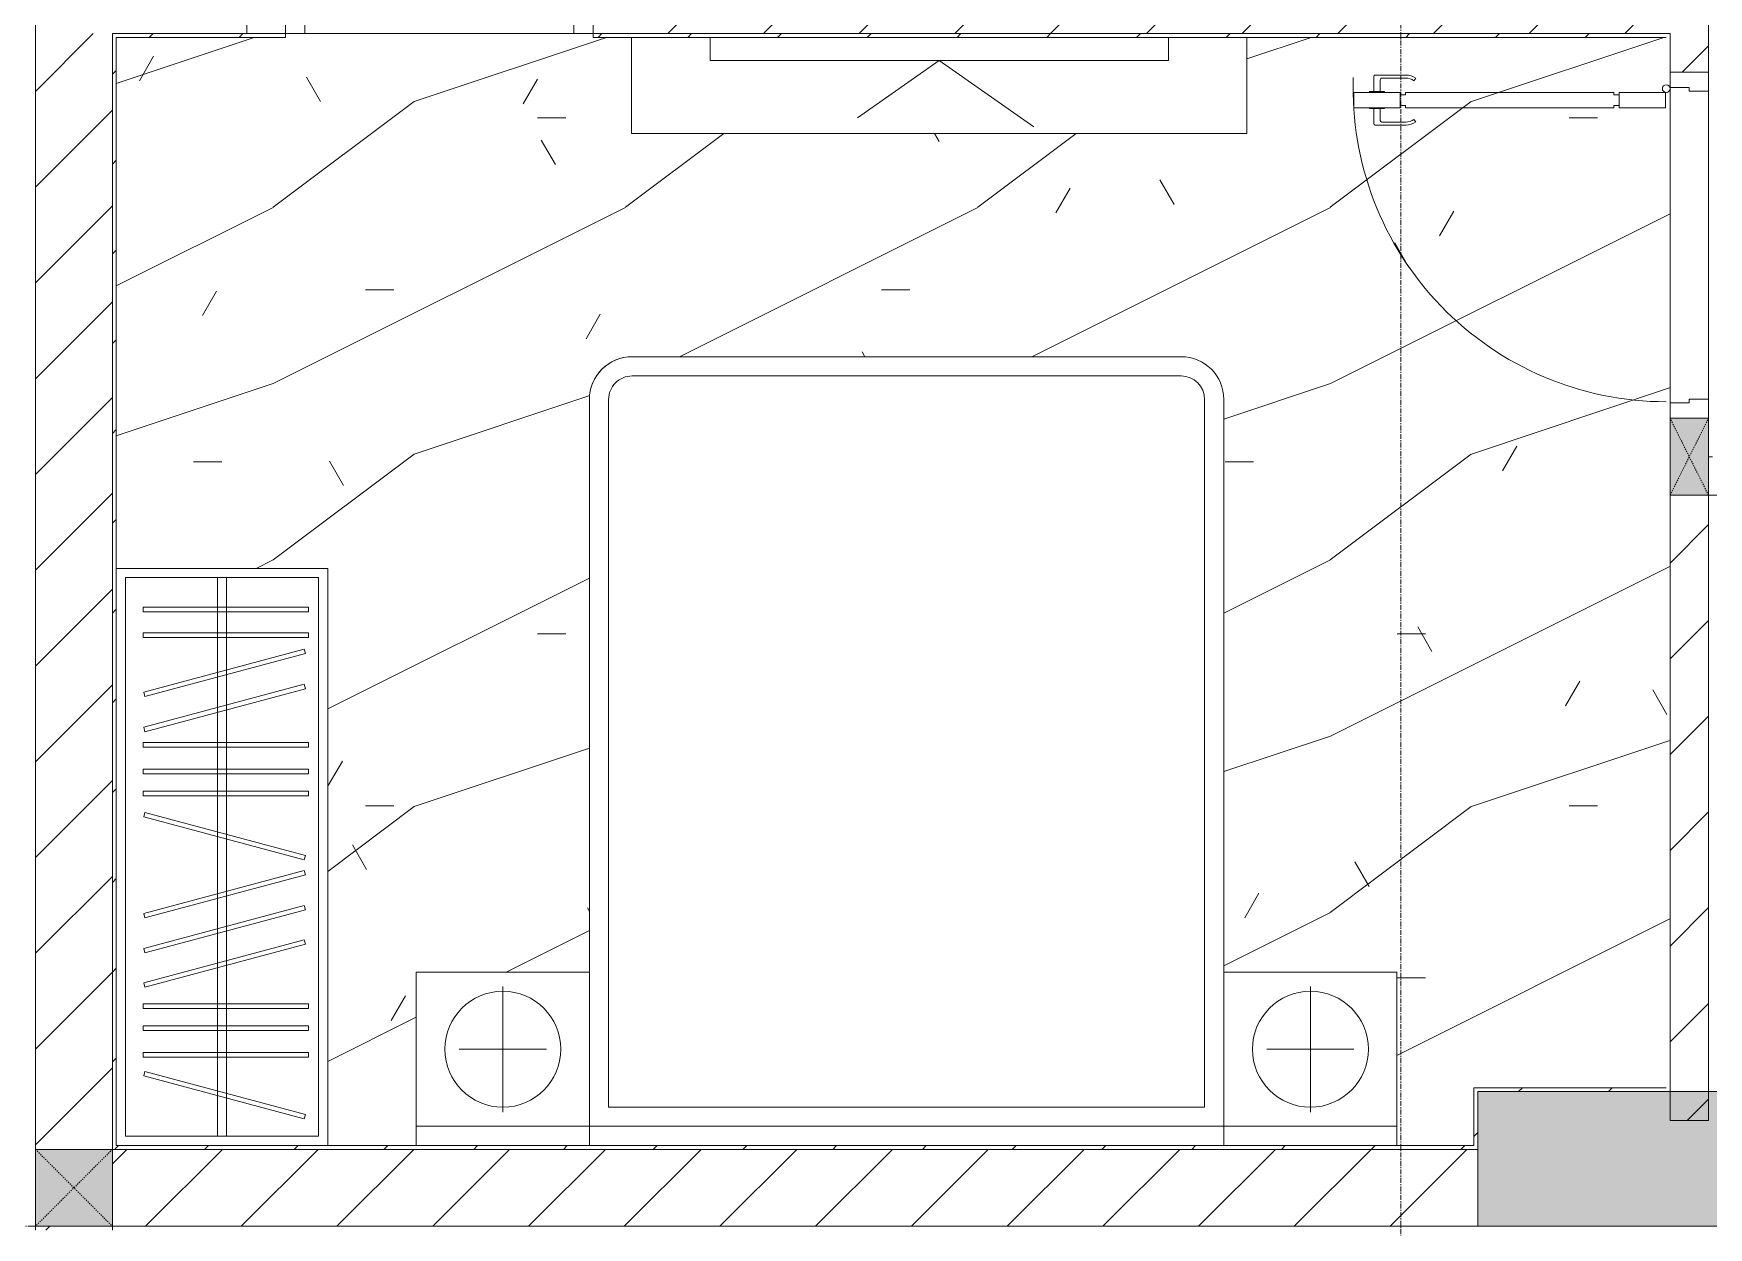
# Model space of a CAD drawing. Header units: millimetres. Extents: x 5357 to 259384, y -16348 to 109893.
# Drawn here: x 118497 to 122853, y 17234 to 20337 of the extents above; entities that cross this region are included whole.
import ezdxf

# ---------------------------------------------------------------- set-up
doc = ezdxf.new("R2010")
doc.units = ezdxf.units.MM
doc.linetypes.add('Dash', pattern=[6, 3, -3])
doc.linetypes.add('Grid Line', pattern=[22.225, 12.7, -3.175, 3.175, -3.175])
for name, color, linetype, lineweight in [('0-1', 7, 'Continuous', 5), ('A-CLNG-PATT', 13, 'Continuous', 9), ('A-DETL-GENF-1', 53, 'Continuous', 9), ('A-DOOR-1', 254, 'Continuous', 9), ('A-DOOR-2', 53, 'Continuous', 9), ('A-FLOR-1', 53, 'Continuous', 9), ('A-FLOR-PATT-1', 10, 'Continuous', 9), ('A-WALL', 113, 'Continuous', 9), ('A-WALL-1', 9, 'Continuous', 18), ('A-WALL-2', 53, 'Continuous', 9), ('A-WALL-3', 113, 'Continuous', 18), ('A-WALL-PATT', 111, 'Continuous', 9), ('A-WALL-PATT-1', 10, 'Continuous', 9), ('A-WALL-PATT-2', 53, 'Continuous', 9), ('I-FURN-1', 254, 'Continuous', 9), ('I-WALL-1', 9, 'Continuous', 18), ('S-COLS', 52, 'Continuous', 9), ('S-COLS-1', 253, 'Continuous', 5), ('S-COLS-2', 9, 'Continuous', 18), ('S-COLS-3', 53, 'Continuous', 9), ('S-COLS-4', 254, 'Continuous', 9), ('S-COLS-5', 52, 'Continuous', 18), ('S-COLS-6', 52, 'Dash', 9), ('S-COLS-HDLN', 52, 'Dash', 9), ('S-COLS-HDLN-1', 53, 'Dash', 9), ('S-GRID-1', 1, 'Grid Line', 9)]:
    doc.layers.add(name, color=color, linetype=linetype, lineweight=lineweight)
pattern_1 = [(45, (0, 0), (-124.4508, 124.4508), [])]
pattern_2 = [(45, (0, 0), (-116.67262, 116.67262), [])]

# ---------------------------------------------------------------- blocks, each defined once
blk = doc.blocks.new('NCV_TKTC_KET CAU_rvt-1-TKCS_MB CẢNH QUAN CÂY XANH')
at = {"layer": 'S-COLS-1'}
blk.add_hatch(color=256, dxfattribs=at).paths.add_polyline_path([(122769.2, 17236.9), (122952.6, 17236.9), (122952.6, 17586.9), (122252.6, 17586.9), (122252.6, 17236.9)])
at = {"layer": 'S-COLS-2'}
for p, q in [((122952.6, 17586.9), (122252.6, 17586.9)), ((122252.6, 17586.9), (122252.6, 17236.9)), ((122252.6, 17236.9), (122952.6, 17236.9))]:
    blk.add_line(p, q, dxfattribs=at)
blk = doc.blocks.new('DOOR_CW_01 CANH MO-PANEL KINH - DIW_01-900x2200-CỬA GỖ VÂN LAMINATE-553375-TKCS_MB CẢNH QUAN CÂY XANH')
at = {"layer": 'A-DETL-GENF-1'}
for p, q in [((-397, -182), (-397, -62)), ((-397, -62), (-357, -62)), ((-357, -62), (-357, -182)), ((-357, -182), (-397, -182)), ((-397, -196), (-391, -196)), ((-397, -738), (-397, -196)), ((-391, -196), (-391, -182)), ((-391, -182), (-363, -182)), ((-363, -182), (-363, -196)), ((-357, -196), (-363, -196)), ((-357, -196), (-357, -738)), ((-442, -737), (-442, -816.5)), ((-434, -799.5), (-434, -737)), ((-433.9, -711.2), (-427.3, -715.8)), ((-397, -738), (-391, -738)), ((-391, -752), (-391, -738)), ((-357, -738), (-363, -738)), ((-363, -738), (-363, -752)), ((-320.1, -711.2), (-326.7, -715.8)), ((-320, -799.5), (-320, -737)), ((-312, -737), (-312, -816.5)), ((-357, -752), (-397, -752)), ((-397, -752), (-397, -872)), ((-363, -752), (-391, -752)), ((-357, -872), (-357, -752)), ((-399, -820.5), (-438, -820.5)), ((-399, -803.5), (-430, -803.5)), ((-399, -792.2), (-399, -831.8)), ((-397, -792.2), (-399, -792.2)), ((-397, -792.2), (-397, -831.8)), ((-357, -792.2), (-357, -831.8)), ((-357, -792.2), (-355, -792.2)), ((-355, -792.2), (-355, -831.8)), ((-355, -803.5), (-324, -803.5)), ((-355, -820.5), (-316, -820.5)), ((-399, -831.8), (-397, -831.8)), ((-355, -831.8), (-357, -831.8)), ((-397, -872), (-357, -872))]:
    blk.add_line(p, q, dxfattribs=at)
blk.add_circle((-407, -60), 10, dxfattribs=at)
for centre, radius, start, end in [((-407, -60), 814, 268, 0), ((-397, -737), 45, 145, 180), ((-397, -737), 37, 145, 180), ((-357, -737), 37, 0, 35), ((-357, -737), 45, 360, 35), ((-438, -816.5), 4, 180, 270), ((-430, -799.5), 4, 180, 270), ((-324, -799.5), 4, 270, 0), ((-316, -816.5), 4, 270, 0)]:
    blk.add_arc(centre, radius, start, end, dxfattribs=at)
at = {"layer": 'A-DOOR-2'}
for p, q in [((-450, -50), (-450, 50)), ((-450, 50), (-400, 50)), ((-400, 50), (-400, 0)), ((400, 0), (400, 50)), ((400, 50), (450, 50)), ((450, 50), (450, -50)), ((-410, 0), (-410, -50)), ((-400, 0), (-410, 0)), ((410, 0), (400, 0)), ((410, -50), (410, 0)), ((-410, -50), (-450, -50)), ((-407, -50), (-382, -50)), ((450, -50), (410, -50))]:
    blk.add_line(p, q, dxfattribs=at)
blk = doc.blocks.new('DOOR_CW_01 CANH MO-PANEL KINH - DIG_02-800x2200-CỬA NHÔM KÍNH-400864-TKCS_MB CẢNH QUAN CÂY XANH')
at = {"layer": 'A-DETL-GENF-1'}
for p, q in [((-347, 772), (-307, 772)), ((-347, 652), (-347, 772)), ((-307, 772), (-307, 652)), ((-392, 637), (-392, 716.5)), ((-349, 720.5), (-388, 720.5)), ((-384, 699.5), (-384, 637)), ((-349, 703.5), (-380, 703.5)), ((-349, 731.8), (-347, 731.8)), ((-349, 692.2), (-349, 731.8)), ((-347, 692.2), (-347, 731.8)), ((-307, 692.2), (-307, 731.8)), ((-305, 731.8), (-307, 731.8)), ((-305, 692.2), (-305, 731.8)), ((-305, 720.5), (-266, 720.5)), ((-305, 703.5), (-274, 703.5)), ((-270, 699.5), (-270, 637)), ((-262, 637), (-262, 716.5)), ((-347, 692.2), (-349, 692.2)), ((-307, 692.2), (-305, 692.2)), ((-383.9, 611.2), (-377.3, 615.8)), ((-307, 652), (-347, 652)), ((-347, 638), (-341, 638)), ((-347, 638), (-347, 196)), ((-313, 652), (-341, 652)), ((-341, 652), (-341, 638)), ((-313, 638), (-313, 652)), ((-307, 638), (-313, 638)), ((-307, 196), (-307, 638)), ((-270.1, 611.2), (-276.7, 615.8)), ((-347, 196), (-341, 196)), ((-307, 182), (-347, 182)), ((-347, 182), (-347, 62)), ((-341, 196), (-341, 182)), ((-341, 182), (-313, 182)), ((-307, 196), (-313, 196)), ((-313, 182), (-313, 196)), ((-307, 62), (-307, 182)), ((-347, 62), (-307, 62))]:
    blk.add_line(p, q, dxfattribs=at)
blk.add_circle((-357, 60), 10, dxfattribs=at)
for centre, radius, start, end in [((-357, 60), 714, 360, 92), ((-388, 716.5), 4, 90, 180), ((-380, 699.5), 4, 90, 180), ((-274, 699.5), 4, 0, 90), ((-266, 716.5), 4, 0, 90), ((-347, 637), 45, 180, 215), ((-347, 637), 37, 180, 215), ((-307, 637), 37, 325, 0), ((-307, 637), 45, 325, 0)]:
    blk.add_arc(centre, radius, start, end, dxfattribs=at)
at = {"layer": 'A-DOOR-2'}
for p, q in [((-360, 50), (-400, 50)), ((-400, 50), (-400, -50)), ((-360, 0), (-360, 50)), ((-357, 50), (-332, 50)), ((400, 50), (360, 50)), ((360, 50), (360, 0)), ((400, -50), (400, 50)), ((-350, 0), (-360, 0)), ((-350, -50), (-350, 0)), ((360, 0), (350, 0)), ((350, 0), (350, -50)), ((-400, -50), (-350, -50)), ((350, -50), (400, -50))]:
    blk.add_line(p, q, dxfattribs=at)
blk = doc.blocks.new('G1_SOF - BO TRU - 100x200-V75-TKCS_MB CẢNH QUAN CÂY XANH')
at = {"layer": 'S-COLS-3'}
blk.add_hatch(color=256, dxfattribs=at).paths.add_polyline_path([(-50, -100), (50, -100), (50, 100), (-50, 100)])
at = {"layer": 'S-COLS-2'}
for p, q in [((50, 100), (-50, 100)), ((-50, 100), (-50, -100)), ((50, -100), (50, 100))]:
    blk.add_line(p, q, dxfattribs=at)
at = {"layer": 'S-COLS-HDLN-1'}
for p, q in [((50, 100), (-50, -100)), ((-50, 100), (50, -100))]:
    blk.add_line(p, q, dxfattribs=at)
blk = doc.blocks.new('GIUONG NGU-2TAB-1600x2000 - GIUONG NGU-2TAB-1600x2000-842839-TKCS_MB CẢNH QUAN CÂY XANH')
at = {"layer": 'I-FURN-1'}
for p, q in [((8.5, 0), (8.5, -50)), ((458.5, -50), (458.5, 0)), ((458.5, 0), (458.5, -50)), ((2108.2, -50), (2108.2, 0)), ((2108.2, 0), (2108.2, -50)), ((2558.2, -50), (2558.2, 0)), ((458.5, -50), (8.5, -50)), ((8.5, -50), (8.5, -450.3)), ((8.5, -50), (458.5, -50)), ((458.5, -50), (8.5, -50)), ((8.5, -50), (8.5, -450.3)), ((233.5, -86.8), (233.5, -413.5)), ((458.5, -450.3), (458.5, -50)), ((2108.2, -50), (458.5, -50)), ((458.5, -50), (458.5, -1938.9)), ((458.5, -50), (2108.2, -50)), ((458.5, -1938.9), (458.5, -50)), ((458.5, -450.3), (458.5, -50)), ((458.5, -50), (2108.2, -50)), ((2558.2, -50), (2108.2, -50)), ((2108.2, -50), (2108.2, -450.3)), ((2108.2, -1938.9), (2108.2, -50)), ((2108.2, -50), (2558.2, -50)), ((2108.2, -50), (2558.2, -50)), ((2108.2, -450.3), (2108.2, -50)), ((2108.2, -50), (2108.2, -1938.9)), ((2333.2, -86.8), (2333.2, -413.5)), ((2558.2, -450.3), (2558.2, -50)), ((2558.2, -50), (2558.2, -450.3)), ((508.5, -100), (2058.2, -100)), ((508.5, -1938.9), (508.5, -100)), ((2058.2, -100), (2058.2, -1938.9)), ((120.2, -250.2), (346.8, -250.2)), ((2446.5, -250.2), (2219.8, -250.2)), ((8.5, -450.3), (458.5, -450.3)), ((8.5, -450.3), (458.5, -450.3)), ((2108.2, -450.3), (2558.2, -450.3)), ((2558.2, -450.3), (2108.2, -450.3)), ((1997.1, -2000), (569.6, -2000)), ((569.6, -2050), (1997.1, -2050)), ((1997.1, -2050), (569.6, -2050))]:
    blk.add_line(p, q, dxfattribs=at)
for centre in [(233.5, -250.2), (2333.2, -250.2)]:
    blk.add_circle(centre, 150.7, dxfattribs=at)
for centre, radius, start, end in [((569.6, -1938.9), 111.1, 180, 270), ((569.6, -1938.9), 111.1, 180, 270), ((569.6, -1938.9), 61.1, 180, 270), ((1997.1, -1938.9), 111.1, 270, 360), ((1997.1, -1938.9), 61.1, 270, 0), ((1997.1, -1938.9), 111.1, 270, 0)]:
    blk.add_arc(centre, radius, start, end, dxfattribs=at)
blk = doc.blocks.new('TU QUAN AO-SUITE ROOM_3 - TU QUAN AO-SUITE ROOM_3-V76-TKCS_MB CẢNH QUAN CÂY XANH')
at = {"layer": 'I-FURN-1'}
for p, q in [((-550, 1500), (0, 1500)), ((0, 1500), (-550, 1500)), ((0, 1500), (0, 0)), ((0, 0), (0, 1500)), ((-24, 1476), (-526, 1476)), ((-526, 1476), (-526, 600)), ((-526, 1476), (-526, 24)), ((-287, 576), (-287, 1476)), ((-263, 576), (-263, 1476)), ((-24, 24), (-24, 1476)), ((-480.1, 1386.9), (-480.1, 1398.9)), ((-480.1, 1398.9), (-50.1, 1398.9)), ((-480.1, 1386.9), (-480.1, 1398.9)), ((-50.1, 1398.9), (-50.1, 1386.9)), ((-50.1, 1386.9), (-480.1, 1386.9)), ((-480.1, 1320.5), (-480.1, 1332.5)), ((-480.1, 1332.5), (-50.1, 1332.5)), ((-480.1, 1320.5), (-480.1, 1332.5)), ((-50.1, 1320.5), (-480.1, 1320.5)), ((-50.1, 1332.5), (-50.1, 1320.5)), ((-478.3, 1178.1), (-61.3, 1289.9)), ((-58.2, 1278.3), (-475.2, 1166.5)), ((-61.3, 1289.9), (-58.2, 1278.3)), ((-478.3, 1086.9), (-61.3, 1198.6)), ((-475.2, 1166.5), (-478.3, 1178.1)), ((-58.2, 1187.1), (-475.2, 1075.3)), ((-61.3, 1198.6), (-58.2, 1187.1)), ((-480.1, 1035.3), (-480.1, 1047.3)), ((-480.1, 1047.3), (-50.1, 1047.3)), ((-480.1, 1035.3), (-480.1, 1047.3)), ((-475.2, 1075.3), (-478.3, 1086.9)), ((-50.1, 1047.3), (-50.1, 1035.3)), ((-50.1, 1035.3), (-480.1, 1035.3)), ((-480.1, 965.8), (-480.1, 977.8)), ((-480.1, 977.8), (-50.1, 977.8)), ((-480.1, 965.8), (-480.1, 977.8)), ((-50.1, 965.8), (-480.1, 965.8)), ((-50.1, 977.8), (-50.1, 965.8)), ((-480.1, 908.6), (-480.1, 920.6)), ((-480.1, 920.6), (-50.1, 920.6)), ((-480.1, 908.6), (-480.1, 920.6)), ((-50.1, 920.6), (-50.1, 908.6)), ((-50.1, 908.6), (-480.1, 908.6)), ((-475.2, 865.5), (-478.3, 853.9)), ((-478.3, 853.9), (-61.3, 742.1)), ((-58.2, 753.7), (-475.2, 865.5)), ((-61.3, 742.1), (-58.2, 753.7)), ((-478.3, 603.1), (-61.3, 714.9)), ((-58.2, 703.3), (-475.2, 591.5)), ((-61.3, 714.9), (-58.2, 703.3)), ((-478.3, 511.9), (-61.3, 623.6)), ((-58.2, 612.1), (-475.2, 500.3)), ((-61.3, 623.6), (-58.2, 612.1)), ((-526, 24), (-526, 600)), ((-475.2, 591.5), (-478.3, 603.1)), ((-287, 24), (-287, 576)), ((-263, 24), (-263, 576)), ((-478.3, 423.1), (-61.3, 534.9)), ((-58.2, 523.3), (-475.2, 411.5)), ((-61.3, 534.9), (-58.2, 523.3)), ((-475.2, 500.3), (-478.3, 511.9)), ((-475.2, 411.5), (-478.3, 423.1)), ((-480.1, 368.4), (-480.1, 356.4)), ((-50.1, 368.4), (-480.1, 368.4)), ((-480.1, 356.4), (-50.1, 356.4)), ((-50.1, 356.4), (-50.1, 368.4)), ((-480.1, 311.2), (-480.1, 299.2)), ((-50.1, 311.2), (-480.1, 311.2)), ((-50.1, 299.2), (-50.1, 311.2)), ((-480.1, 299.2), (-50.1, 299.2)), ((-480.1, 241.7), (-480.1, 229.7)), ((-50.1, 241.7), (-480.1, 241.7)), ((-480.1, 229.7), (-50.1, 229.7)), ((-50.1, 229.7), (-50.1, 241.7)), ((-475.2, 192.7), (-478.3, 181.1)), ((-478.3, 181.1), (-61.3, 69.4)), ((-58.2, 80.9), (-475.2, 192.7)), ((-61.3, 69.4), (-58.2, 80.9)), ((-526, 24), (-24, 24))]:
    blk.add_line(p, q, dxfattribs=at)
blk = doc.blocks.new('RES_BAN AN - RES_BAN AN-850636-TKCS_MB CẢNH QUAN CÂY XANH')
at = {"layer": 'I-FURN-1'}
for p, q in [((0, 250), (1600, 250)), ((0, 0), (0, 250)), ((1600, 250), (1600, 0))]:
    blk.add_line(p, q, dxfattribs=at)
blk = doc.blocks.new('KE TIVI-2 - KE TIVI-2-850637-TKCS_MB CẢNH QUAN CÂY XANH')
at = {"layer": 'I-FURN-1'}
for p, q in [((0, 60), (-245.7, 232.1)), ((213, 209.1), (0, 60)), ((-595.6, 60), (595.6, 60)), ((-595.6, 0), (-595.6, 60)), ((595.6, 60), (595.6, 0))]:
    blk.add_line(p, q, dxfattribs=at)
blk = doc.blocks.new('NCV_TKTC_TANG 1_rvt-1-TKCS_MB CẢNH QUAN CÂY XANH')
at = {"layer": 'A-FLOR-PATT-1'}
h = blk.add_hatch(dxfattribs=at)
h.set_pattern_fill('FP_5', color=256, style=0, pattern_type=2)
h.set_pattern_definition([(0, (0, 0), (1788.16, 447.04), [73.762, -1267.358, 73.762, -1267.358, -7152.64]), (0, (0, 0), (1788.16, 447.04), [-2682.24, 73.762, -2608.478, 73.762, -1267.358, -3129.28]), (0, (0, 0), (1788.16, 447.04), [-6705.6, 73.762, -820.318, 73.762, -2161.438]), (120, (670.56, 223.5), (-1281.228, 1325.072), [73.762, -1267.358, 73.762, -8419.998]), (120, (670.56, 223.5), (-1281.228, 1325.072), [-1414.882, -1267.358, 73.762, -2608.478, -4470.4]), (120, (670.56, 223.5), (-1281.228, 1325.072), [-5364.48, 73.762, -1267.358, 73.762, -3055.518]), (120, (670.56, 223.5), (-1281.228, 1325.072), [-6779.362, -820.318, 73.762, -2161.438]), (240, (894.1, 1117.6), (-506.932, -1772.112), [73.762, -1267.358, 73.762, -8419.998]), (240, (894.1, 1117.6), (-506.932, -1772.112), [-1414.882, -1267.358, 73.762, -2608.478, -4470.4]), (240, (894.1, 1117.6), (-506.932, -1772.112), [-5364.48, 73.762, -1267.358, 73.762, -3055.518]), (240, (894.1, 1117.6), (-506.932, -1772.112), [-6779.362, -820.318, 73.762, -2161.438])])
h.paths.add_polyline_path([(119492.8, 17446.9), (119492.8, 17897.3), (119942.8, 17897.3), (119942.8, 19385.8), (119946.6, 19414.6), (119957.7, 19441.4), (119975.4, 19464.4), (119998.4, 19482), (120025.2, 19493.2), (120053.9, 19496.9), (121481.4, 19496.9), (121510.1, 19493.2), (121536.9, 19482), (121559.9, 19464.4), (121577.6, 19441.4), (121588.7, 19414.6), (121592.5, 19385.8), (121592.5, 17897.3), (122042.5, 17897.3), (122042.5, 17446.9), (122242.6, 17446.9), (122242.6, 17596.9), (122752.6, 17597.1), (122750.7, 20326.9), (121652.6, 20326.9), (121652.6, 20076.9), (120052.6, 20076.9), (120052.6, 20326.9), (119952.6, 20326.9), (119952.6, 20336.9), (119152.6, 20336.9), (119152.6, 20326.9), (118712.6, 20326.9), (118712.6, 18946.9), (119262.6, 18946.9), (119262.6, 17446.9)])
h = blk.add_hatch(dxfattribs=at)
h.set_pattern_fill('FP_4', color=256, style=0, pattern_type=2)
h.set_pattern_definition([(216.87, (366.52, 916.3), (2748.89673, 1832.6049), [458.15, -4123.35]), (206.565, (916.3, 641.4), (-916.3012, -916.2996), [1024.455, -1024.455]), (198.435, (916.3, 183.26), (-1832.59854, -916.30195), [579.52, -2318.076])])
h.paths.add_polyline_path([(119492.8, 17446.9), (119492.8, 17897.3), (119942.8, 17897.3), (119942.8, 19385.8), (119946.6, 19414.6), (119957.7, 19441.4), (119975.4, 19464.4), (119998.4, 19482), (120025.2, 19493.2), (120053.9, 19496.9), (121481.4, 19496.9), (121510.1, 19493.2), (121536.9, 19482), (121559.9, 19464.4), (121577.6, 19441.4), (121588.7, 19414.6), (121592.5, 19385.8), (121592.5, 17897.3), (122042.5, 17897.3), (122042.5, 17446.9), (122242.6, 17446.9), (122242.6, 17596.9), (122752.6, 17597.1), (122750.7, 20326.9), (121652.6, 20326.9), (121652.6, 20076.9), (120052.6, 20076.9), (120052.6, 20326.9), (119952.6, 20326.9), (119952.6, 20336.9), (119152.6, 20336.9), (119152.6, 20326.9), (118712.6, 20326.9), (118712.6, 18946.9), (119262.6, 18946.9), (119262.6, 17446.9)])
at = {"layer": 'A-WALL-PATT-1'}
h = blk.add_hatch(dxfattribs=at)
h.set_pattern_fill('FP_2', color=256, style=0, pattern_type=2)
h.set_pattern_definition(pattern_1)
h.paths.add_polyline_path([(122852.6, 17511.9), (122852.6, 19136.9), (122752.6, 19136.9), (122752.6, 17511.9), (122769.2, 17511.9)])
h.paths.add_polyline_path([(122852.6, 20236.9), (122852.6, 20536.5), (122752.6, 20536.5), (122752.6, 20236.9), (122802.6, 20236.9)])
h.paths.add_polyline_path([(122752.6, 21336.5), (122852.6, 21336.5), (122852.6, 22236.9), (122752.6, 22236.9), (122752.6, 22117.2)])
h = blk.add_hatch(dxfattribs=at)
h.set_pattern_fill('FP_2', color=256, style=0, pattern_type=2)
h.set_pattern_definition(pattern_1)
h.paths.add_polyline_path([(119137.9, 20336.9), (119152.6, 20336.9), (119152.6, 20436.9), (119052.6, 20436.9), (119052.6, 20336.9)])
h.paths.add_polyline_path([(120348.3, 20336.9), (120852.6, 20336.9), (120852.6, 20436.9), (119952.6, 20436.9), (119952.6, 20336.9)])
h = blk.add_hatch(dxfattribs=at)
h.set_pattern_fill('FP_2', color=256, style=0, pattern_type=2)
h.set_pattern_definition(pattern_1)
h.paths.add_polyline_path([(120953.5, 20336.9), (122752.6, 20336.9), (122752.6, 20436.9), (120852.6, 20436.9), (120852.6, 20336.9)])
at = {"layer": 'A-WALL-PATT-2'}
h = blk.add_hatch(dxfattribs=at)
h.set_pattern_fill('FP_10', color=256, style=0, pattern_type=2)
h.set_pattern_definition(pattern_2)
h.paths.add_polyline_path([(122742.6, 20326.9), (122752.6, 20326.9), (122752.6, 20336.9), (119952.6, 20336.9), (119952.6, 20326.9), (121558.7, 20326.9)])
h.paths.add_polyline_path([(119137.9, 20326.9), (119152.6, 20326.9), (119152.6, 20336.9), (118702.6, 20336.9), (118702.6, 20326.9), (118712.6, 20326.9)])
h = blk.add_hatch(dxfattribs=at)
h.set_pattern_fill('FP_10', color=256, style=0, pattern_type=2)
h.set_pattern_definition(pattern_2)
h.paths.add_polyline_path([(118702.6, 17436.9), (118712.6, 17436.9), (118712.6, 20326.9), (118702.6, 20326.9), (118702.6, 19158.4)])
h = blk.add_hatch(dxfattribs=at)
h.set_pattern_fill('FP_10', color=256, style=0, pattern_type=2)
h.set_pattern_definition(pattern_2)
h.paths.add_polyline_path([(122252.6, 17446.9), (122252.6, 17596.9), (122242.6, 17596.9), (122242.6, 17446.9)])
h = blk.add_hatch(dxfattribs=at)
h.set_pattern_fill('FP_10', color=256, style=0, pattern_type=2)
h.set_pattern_definition(pattern_2)
h.paths.add_polyline_path([(122752.6, 17586.9), (122752.6, 17596.9), (122252.6, 17596.9), (122252.6, 17586.9)])
h = blk.add_hatch(dxfattribs=at)
h.set_pattern_fill('FP_10', color=256, style=0, pattern_type=2)
h.set_pattern_definition(pattern_2)
h.paths.add_polyline_path([(122252.6, 17436.9), (122252.6, 17446.9), (118712.6, 17446.9), (118712.6, 17436.9), (121558.7, 17436.9)])
at = {"layer": 'A-FLOR-1'}
for p, q in [((119902.6, 20336.9), (119202.6, 20336.9)), ((119202.6, 20336.9), (119902.6, 20336.9)), ((122752.6, 19376.9), (122752.6, 20196.9)), ((122852.6, 20186.9), (122852.6, 19386.9))]:
    blk.add_line(p, q, dxfattribs=at)
at = {"layer": 'A-WALL-1'}
for p, q in [((119052.6, 20436.9), (119052.6, 20336.9)), ((120852.6, 20336.9), (122752.6, 20336.9)), ((122752.6, 20336.9), (122752.6, 20326.9)), ((122862.6, 19236.9), (122852.6, 19236.9)), ((122852.6, 19126.9), (122852.6, 19136.9)), ((122752.6, 17596.9), (122752.6, 17511.9)), ((122852.6, 17511.9), (122852.6, 17587.4)), ((122752.6, 17511.9), (122852.6, 17511.9))]:
    blk.add_line(p, q, dxfattribs=at)
at = {"layer": 'A-WALL-2'}
for p, q in [((122852.6, 20236.9), (122852.6, 20536.5)), ((119052.6, 20336.9), (119152.6, 20336.9)), ((119152.6, 20336.9), (119052.6, 20336.9)), ((119902.6, 20336.9), (119202.6, 20336.9)), ((119952.6, 20336.9), (120852.6, 20336.9)), ((120852.6, 20336.9), (119952.6, 20336.9)), ((122752.6, 20326.9), (122752.6, 20236.9)), ((122752.6, 19376.9), (122752.6, 20196.9)), ((122852.6, 20186.9), (122852.6, 19386.9)), ((122752.6, 19136.9), (122752.6, 17596.9)), ((122852.6, 19136.9), (122902.6, 19136.9)), ((122852.6, 17587.4), (122852.6, 19126.9))]:
    blk.add_line(p, q, dxfattribs=at)
at = {"layer": 'I-WALL-1'}
for p, q in [((119052.6, 20336.9), (118702.6, 20336.9)), ((118702.6, 20336.9), (118702.6, 20326.9)), ((118702.6, 20326.9), (118702.6, 17436.9)), ((118712.6, 20326.9), (119152.6, 20326.9)), ((118712.6, 17446.9), (118712.6, 20326.9)), ((119152.6, 20326.9), (119152.6, 20336.9)), ((119952.6, 20336.9), (119952.6, 20326.9)), ((119952.6, 20326.9), (122742.6, 20326.9)), ((122752.6, 20336.9), (120852.6, 20336.9)), ((122752.6, 20326.9), (122752.6, 20336.9)), ((122252.6, 17596.9), (122242.6, 17596.9)), ((122242.6, 17596.9), (122242.6, 17446.9)), ((122742.6, 17596.9), (122252.6, 17596.9)), ((122752.6, 17586.9), (122752.6, 17596.9)), ((122252.6, 17446.9), (122252.6, 17586.9)), ((122252.6, 17586.9), (122752.6, 17586.9)), ((118702.6, 17436.9), (118712.6, 17436.9)), ((122242.6, 17446.9), (118712.6, 17446.9)), ((118712.6, 17436.9), (122252.6, 17436.9)), ((122252.6, 17436.9), (122252.6, 17446.9))]:
    blk.add_line(p, q, dxfattribs=at)
at = {"layer": 'A-DOOR-1'}
blk.add_blockref('DOOR_CW_01 CANH MO-PANEL KINH - DIG_02-800x2200-CỬA NHÔM KÍNH-400864-TKCS_MB CẢNH QUAN CÂY XANH', (119552.6, 20386.9), dxfattribs=at)
at = {"layer": 'A-DOOR-1', "rotation": 269.9999999999995}
blk.add_blockref('DOOR_CW_01 CANH MO-PANEL KINH - DIW_01-900x2200-CỬA GỖ VÂN LAMINATE-553375-TKCS_MB CẢNH QUAN CÂY XANH', (122802.6, 19786.9), dxfattribs=at)
at = {"layer": 'I-FURN-1', "rotation": 180}
for name, p in [('RES_BAN AN - RES_BAN AN-850636-TKCS_MB CẢNH QUAN CÂY XANH', (121652.6, 20326.9)), ('KE TIVI-2 - KE TIVI-2-850637-TKCS_MB CẢNH QUAN CÂY XANH', (120852.6, 20326.9)), ('GIUONG NGU-2TAB-1600x2000 - GIUONG NGU-2TAB-1600x2000-842839-TKCS_MB CẢNH QUAN CÂY XANH', (122051, 17446.9))]:
    blk.add_blockref(name, p, dxfattribs=at)
at = {"layer": 'I-FURN-1'}
blk.add_blockref('TU QUAN AO-SUITE ROOM_3 - TU QUAN AO-SUITE ROOM_3-V76-TKCS_MB CẢNH QUAN CÂY XANH', (119262.6, 17446.9), dxfattribs=at)
at = {"layer": 'S-COLS-4', "rotation": 180}
blk.add_blockref('G1_SOF - BO TRU - 100x200-V75-TKCS_MB CẢNH QUAN CÂY XANH', (122802.6, 19236.9), dxfattribs=at)
blk = doc.blocks.new('G1_SOF - BO TRU - 200x200-3051103-TKCS_MB CẢNH QUAN CÂY XANH')
at = {"layer": 'S-COLS-HDLN'}
for p, q in [((-100, -100), (100, 100)), ((100, -100), (-100, 100))]:
    blk.add_line(p, q, dxfattribs=at)

msp = doc.modelspace()

# ---------------------------------------------------------------- hatches: boundary and pattern name
at = {"layer": 'A-CLNG-PATT'}
h = msp.add_hatch(dxfattribs=at)
h.set_pattern_fill('FP_60', color=256, style=0, pattern_type=2)
h.set_pattern_definition([(37.5, (0, 0), (-17.8824, 546.968), [7.376, -424.107, 7.376, -475.204, -461.289]), (37.5, (0, 0), (-17.8824, 546.968), [-914.063, 7.376, -453.913]), (7.5, (0, 0), (502.3874, 801.1234), [7.376, -225.398, 7.376, -381.526, -149.032]), (7.5, (0, 0), (502.3874, 801.1234), [-621.676, 7.376, -141.656]), (327.5, (-349.16, 0), (884.0133, 1.6066), [7.376, -134.559, 7.376, -503.591, -667.095]), (327.5, (-349.16, 0), (884.0133, 1.6066), [-652.902, 7.376, -659.719]), (317.5, (-349.16, 0), (853.3503, 249.1463), [7.376, -63.591, 7.376, -327.591, -383.225]), (317.5, (-349.16, 0), (853.3503, 249.1463), [-405.935, 7.376, -375.849])])
h.paths.add_polyline_path([(42402.6, 19718.9), (42402.6, 19718.9), (42402.6, 20144.7)])
h.paths.add_polyline_path([(118502.5, 19718.9), (118502.6, 19718.9), (118502.5, 20144.7)])
h.paths.add_polyline_path([(118602.6, 28736.9), (118602.7, 28737.2), (118602.6, 28737)])
h.paths.add_polyline_path([(80152.6, 32736.9), (80352.6, 32737.4), (80352.6, 33335.3), (79052.6, 33335.3), (79052.6, 32737.4), (80152.6, 32737.4)])
h.paths.add_polyline_path([(78852.6, 32737.4), (78852.6, 33335.3), (77537.6, 33335.3), (77537.6, 32737.4), (77983.2, 32737.4)])
at = {"layer": 'A-WALL-PATT'}
h = msp.add_hatch(dxfattribs=at)
h.set_pattern_fill('FP_1', color=256, style=0, pattern_type=2)
h.set_pattern_definition(pattern_1)
h.paths.add_polyline_path([(118702.6, 17226.9), (118702.6, 17236.9), (118502.6, 17236.9), (118502.6, 17226.9)])
h.paths.add_polyline_path([(118702.6, 17436.9), (118702.6, 20336.9), (118502.6, 20336.9), (118502.6, 17436.9)])
h = msp.add_hatch(dxfattribs=at)
h.set_pattern_fill('FP_1', color=256, style=0, pattern_type=2)
h.set_pattern_definition(pattern_1)
h.paths.add_polyline_path([(118702.6, 17236.9), (122252.6, 17236.9), (122252.6, 17436.9), (118702.6, 17436.9)])
at = {"layer": 'S-COLS-1'}
msp.add_hatch(color=256, dxfattribs=at).paths.add_polyline_path([(118502.6, 17236.9), (118702.6, 17236.9), (118702.6, 17436.9), (118502.6, 17436.9)])

# ---------------------------------------------------------------- linework, layer by layer
at = {"layer": 'A-WALL'}
for p, q in [((118502.6, 17436.9), (118702.6, 17436.9)), ((118702.6, 17436.9), (118702.6, 17226.9)), ((118492.5, 17236.9), (118502.5, 17236.9)), ((118502.6, 17226.9), (118502.6, 17236.9))]:
    msp.add_line(p, q, dxfattribs=at)
at = {"layer": 'A-WALL-3'}
for p, q in [((118502.5, 17236.9), (118502.5, 20536.9)), ((118502.6, 20536.9), (118502.6, 17436.9)), ((118702.6, 17436.9), (118702.6, 20336.9)), ((122252.6, 17436.9), (118702.6, 17436.9)), ((122252.6, 17236.9), (122252.6, 17436.9)), ((127252.6, 17236.9), (118502.5, 17236.9))]:
    msp.add_line(p, q, dxfattribs=at)
at = {"layer": 'S-COLS'}
for p, q in [((118702.6, 17436.9), (118502.6, 17436.9)), ((118702.6, 17236.9), (118702.6, 17436.9)), ((118502.6, 17236.9), (118702.6, 17236.9))]:
    msp.add_line(p, q, dxfattribs=at)
at = {"layer": 'S-COLS-5'}
msp.add_line((118502.6, 17436.9), (118502.6, 17236.9), dxfattribs=at)
at = {"layer": 'S-GRID-1'}
for p, q in [((122052.6, 15460.6), (122052.6, 20960.6)), ((130319.3, 17236.9), (29351.8, 17236.9))]:
    msp.add_line(p, q, dxfattribs=at)

# ---------------------------------------------------------------- block references
at = {"layer": '0-1'}
for name in ['NCV_TKTC_KET CAU_rvt-1-TKCS_MB CẢNH QUAN CÂY XANH', 'NCV_TKTC_TANG 1_rvt-1-TKCS_MB CẢNH QUAN CÂY XANH']:
    msp.add_blockref(name, (0, 0), dxfattribs=at)
at = {"layer": 'S-COLS-6', "rotation": 180}
msp.add_blockref('G1_SOF - BO TRU - 200x200-3051103-TKCS_MB CẢNH QUAN CÂY XANH', (118602.6, 17336.9), dxfattribs=at)

doc.saveas('drawing.dxf')
